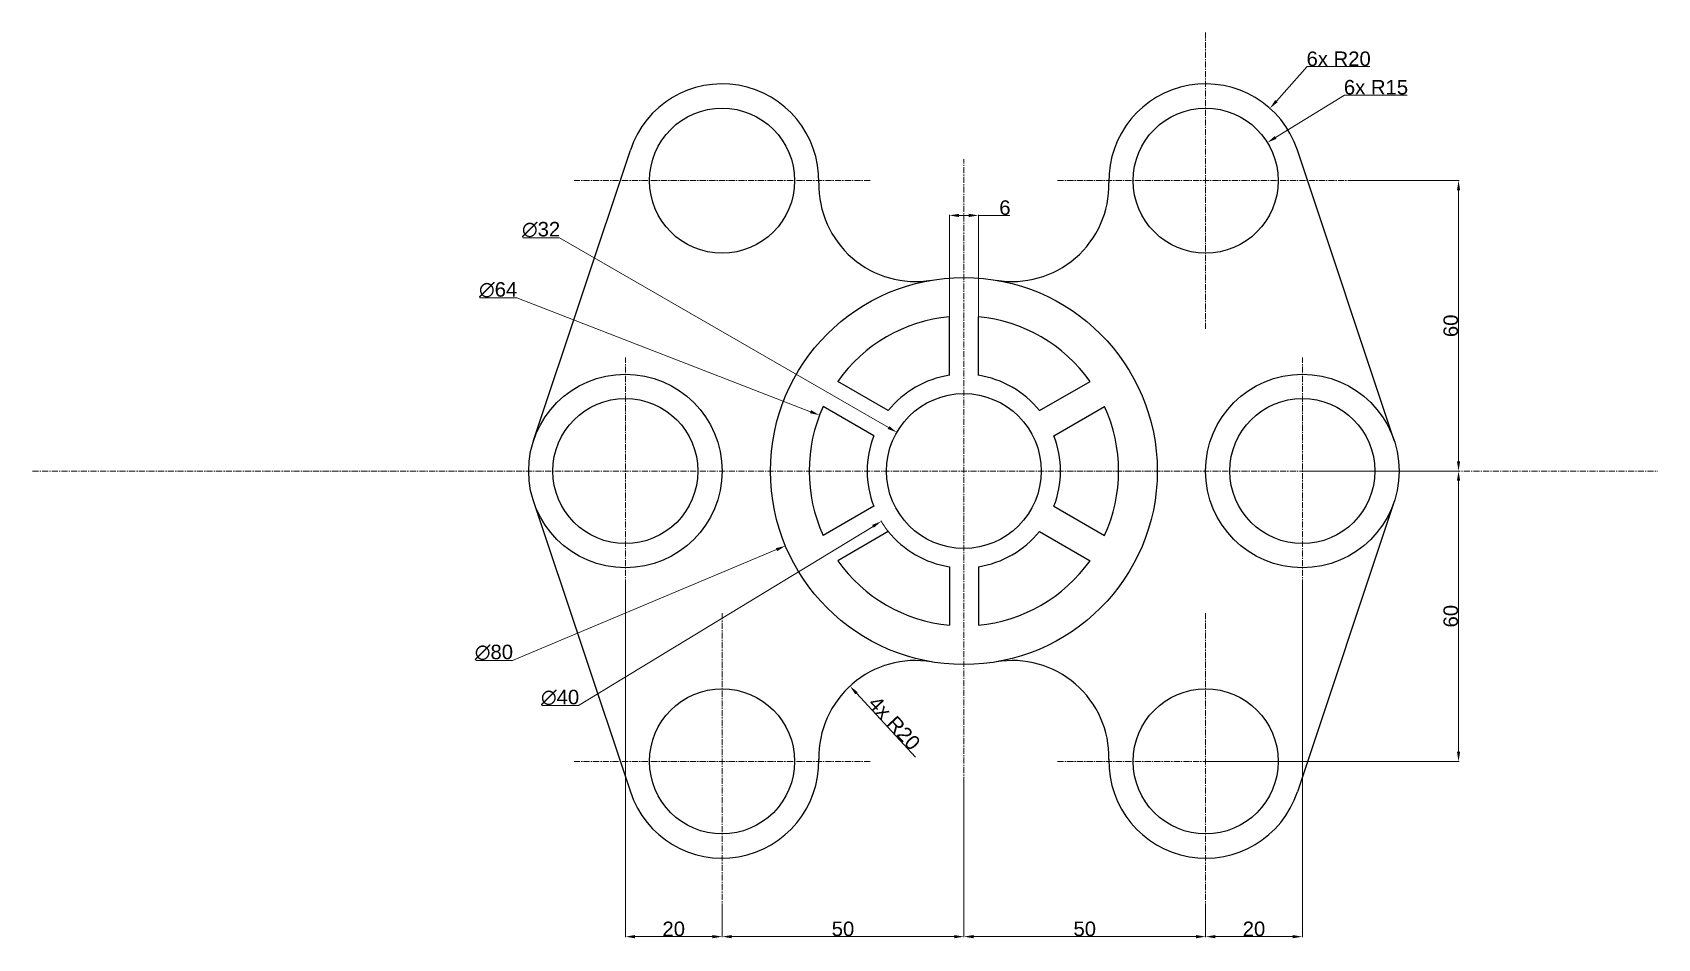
# Model space of a CAD drawing. Header units: millimetres. Extents: x -193 to 143, y -97 to 91.
import ezdxf

# ---------------------------------------------------------------- set-up
doc = ezdxf.new("R2010")
doc.units = ezdxf.units.MM
doc.header["$MEASUREMENT"] = 0
doc.linetypes.add('CENTER', pattern=[2, 1.25, -0.25, 0.25, -0.25])
doc.layers.add('AM_5', color=3, linetype='Continuous', lineweight=15)
doc.layers.add('AM_7', color=4, linetype='CENTER', lineweight=15)
doc.styles.get("Standard").update_dxf_attribs({"font": 'arial.ttf'})
doc.dimstyles.new('AM_ANSI$0', dxfattribs={"dimtxt": 3, "dimasz": 2, "dimexe": 0.1, "dimexo": 0.05, "dimgap": 0.06, "dimtad": 1, "dimtoh": 1, "dimdec": 1, "dimzin": 9, "dimdsep": 46, "dimtxsty": 'Standard', "dimcen": 0, "dimclrd": 256, "dimclre": 256, "dimclrt": 2, "dimadec": 0, "dimazin": 2, "dimtp": 0.1, "dimtm": 0.1, "dimtfac": 0.71, "dimtdec": 1, "dimtofl": 0, "dimtmove": 0, "dimatfit": 3, "dimfxl": 1, "dimtolj": 1, "dimtzin": 7, "dimlwd": -1, "dimlwe": -1, "dimarcsym": 1})
doc.dimstyles.new('AM_ANSI$3', dxfattribs={"dimtxt": 3, "dimasz": 2, "dimexe": 0.1, "dimexo": 0.05, "dimgap": 0.06, "dimtad": 1, "dimtoh": 1, "dimdec": 1, "dimzin": 9, "dimdsep": 46, "dimtxsty": 'Standard', "dimcen": 0, "dimclrd": 256, "dimclre": 256, "dimclrt": 2, "dimadec": 0, "dimazin": 2, "dimtp": 0.1, "dimtm": 0.1, "dimtfac": 0.71, "dimtdec": 1, "dimtofl": 0, "dimtmove": 0, "dimatfit": 0, "dimfxl": 1, "dimtolj": 1, "dimtzin": 7, "dimlwd": -1, "dimlwe": -1, "dimarcsym": 1})
doc.dimstyles.new('AM_ANSI$4', dxfattribs={"dimtxt": 3, "dimasz": 2, "dimexe": 0.1, "dimexo": 0.05, "dimgap": 0.06, "dimtad": 1, "dimtoh": 1, "dimdec": 1, "dimzin": 9, "dimdsep": 46, "dimtxsty": 'Standard', "dimcen": 0, "dimclrd": 256, "dimclre": 256, "dimclrt": 2, "dimadec": 0, "dimazin": 2, "dimtp": 0.1, "dimtm": 0.1, "dimtfac": 0.71, "dimtdec": 1, "dimtofl": 0, "dimtmove": 0, "dimatfit": 0, "dimfxl": 1, "dimtolj": 1, "dimtzin": 7, "dimlwd": -1, "dimlwe": -1, "dimarcsym": 1})

# ---------------------------------------------------------------- blocks, each defined once
blk = doc.blocks.new('*D11')
at = {"layer": 'AM_5', "transparency": 16777216}
for p, q in [((80.66, 60), (102.4, 60)), ((102.3, 58), (102.3, 2)), ((70.05, 0), (102.4, 0))]:
    blk.add_line(p, q, dxfattribs=at)
for points in [[(101.97, 58), (102.64, 58), (102.3, 60)], [(101.97, 2), (102.64, 2), (102.3, 0)]]:
    blk.add_solid(points, dxfattribs=at)
at = {"layer": 'Defpoints', "color": 0, "transparency": 16777216}
for p in [(80.61, 60), (70, 0), (102.3, 0)]:
    blk.add_point(p, dxfattribs=at)
at = {"layer": 'AM_5', "color": 2, "transparency": 16777216, "insert": (100.71, 30), "char_height": 3, "attachment_point": 5, "rotation": 90}
blk.add_mtext('\\A1;60', dxfattribs=at)
blk = doc.blocks.new('*D12')
at = {"layer": 'AM_5', "transparency": 16777216}
for p, q in [((70.05, 0), (102.4, 0)), ((102.3, -58), (102.3, -2)), ((50.05, -60), (102.4, -60))]:
    blk.add_line(p, q, dxfattribs=at)
for points in [[(101.97, -2), (102.64, -2), (102.3, 0)], [(101.97, -58), (102.64, -58), (102.3, -60)]]:
    blk.add_solid(points, dxfattribs=at)
at = {"layer": 'Defpoints', "color": 0, "transparency": 16777216}
for p in [(70, 0), (102.3, 0), (50, -60)]:
    blk.add_point(p, dxfattribs=at)
at = {"layer": 'AM_5', "color": 2, "transparency": 16777216, "insert": (100.71, -30), "char_height": 3, "attachment_point": 5, "rotation": 90}
blk.add_mtext('\\A1;60', dxfattribs=at)
blk = doc.blocks.new('*D15')
at = {"layer": 'AM_5', "transparency": 16777216}
for p, q in [((-70, -23.72), (-70, -96.32)), ((-50, -90.66), (-50, -96.32)), ((-68, -96.22), (-52, -96.22))]:
    blk.add_line(p, q, dxfattribs=at)
for points in [[(-68, -95.89), (-68, -96.56), (-70, -96.22)], [(-52, -95.89), (-52, -96.56), (-50, -96.22)]]:
    blk.add_solid(points, dxfattribs=at)
at = {"layer": 'Defpoints', "color": 0, "transparency": 16777216}
for p in [(-70, -23.67), (-50, -90.61), (-50, -96.22)]:
    blk.add_point(p, dxfattribs=at)
at = {"layer": 'AM_5', "color": 2, "transparency": 16777216, "insert": (-60, -94.63), "char_height": 3, "attachment_point": 5}
blk.add_mtext('\\A1;20', dxfattribs=at)
blk = doc.blocks.new('*D16')
at = {"layer": 'AM_5', "transparency": 16777216}
for p, q in [((0, -64.52), (0, -96.32)), ((-50, -90.66), (-50, -96.32)), ((-48, -96.22), (-2, -96.22))]:
    blk.add_line(p, q, dxfattribs=at)
for points in [[(-48, -95.89), (-48, -96.56), (-50, -96.22)], [(-2, -95.89), (-2, -96.56), (0, -96.22)]]:
    blk.add_solid(points, dxfattribs=at)
at = {"layer": 'Defpoints', "color": 0, "transparency": 16777216}
for p in [(0, -64.47), (-50, -90.61), (0, -96.22)]:
    blk.add_point(p, dxfattribs=at)
at = {"layer": 'AM_5', "color": 2, "transparency": 16777216, "insert": (-25, -94.63), "char_height": 3, "attachment_point": 5}
blk.add_mtext('\\A1;50', dxfattribs=at)
blk = doc.blocks.new('*D17')
at = {"layer": 'AM_5', "transparency": 16777216}
for p, q in [((0, -64.52), (0, -96.32)), ((50, -90.66), (50, -96.32)), ((2, -96.22), (48, -96.22))]:
    blk.add_line(p, q, dxfattribs=at)
for points in [[(2, -95.89), (2, -96.56), (0, -96.22)], [(48, -95.89), (48, -96.56), (50, -96.22)]]:
    blk.add_solid(points, dxfattribs=at)
at = {"layer": 'Defpoints', "color": 0, "transparency": 16777216}
for p in [(0, -64.47), (50, -90.61), (50, -96.22)]:
    blk.add_point(p, dxfattribs=at)
at = {"layer": 'AM_5', "color": 2, "transparency": 16777216, "insert": (25, -94.63), "char_height": 3, "attachment_point": 5}
blk.add_mtext('\\A1;50', dxfattribs=at)
blk = doc.blocks.new('*D18')
at = {"layer": 'AM_5', "transparency": 16777216}
for p, q in [((70, -23.72), (70, -96.32)), ((50, -90.66), (50, -96.32)), ((52, -96.22), (68, -96.22))]:
    blk.add_line(p, q, dxfattribs=at)
for points in [[(52, -95.89), (52, -96.56), (50, -96.22)], [(68, -95.89), (68, -96.56), (70, -96.22)]]:
    blk.add_solid(points, dxfattribs=at)
at = {"layer": 'Defpoints', "color": 0, "transparency": 16777216}
for p in [(70, -23.67), (50, -90.61), (70, -96.22)]:
    blk.add_point(p, dxfattribs=at)
at = {"layer": 'AM_5', "color": 2, "transparency": 16777216, "insert": (60, -94.63), "char_height": 3, "attachment_point": 5}
blk.add_mtext('\\A1;20', dxfattribs=at)
blk = doc.blocks.new('*D19')
at = {"layer": 'AM_5', "transparency": 16777216}
for p, q in [((-38.73, -16.25), (-93.35, -39.16)), ((-93.35, -39.16), (-100.96, -39.16))]:
    blk.add_line(p, q, dxfattribs=at)
blk.add_solid([(-38.86, -15.94), (-38.6, -16.56), (-36.89, -15.47)], dxfattribs=at)
at = {"layer": 'Defpoints', "color": 0, "transparency": 16777216}
for p in [(36.89, 15.47), (-36.89, -15.47)]:
    blk.add_point(p, dxfattribs=at)
at = {"layer": 'AM_5', "color": 2, "transparency": 16777216, "insert": (-97.19, -37.49), "char_height": 3, "attachment_point": 5}
blk.add_mtext('\\A1;∅80', dxfattribs=at)
blk = doc.blocks.new('*D20')
at = {"layer": 'AM_5', "transparency": 16777216}
for p, q in [((-92.48, 35.76), (-100.09, 35.76)), ((-31.71, 12.26), (-92.48, 35.76))]:
    blk.add_line(p, q, dxfattribs=at)
blk.add_solid([(-31.59, 12.57), (-31.83, 11.95), (-29.85, 11.54)], dxfattribs=at)
at = {"layer": 'Defpoints', "color": 0, "transparency": 16777216}
for p in [(-29.85, 11.54), (29.85, -11.54)]:
    blk.add_point(p, dxfattribs=at)
at = {"layer": 'AM_5', "color": 2, "transparency": 16777216, "insert": (-96.32, 37.43), "char_height": 3, "attachment_point": 5}
blk.add_mtext('\\A1;∅64', dxfattribs=at)
blk = doc.blocks.new('*D21')
at = {"layer": 'AM_5', "transparency": 16777216}
for p, q in [((-83.61, 48.21), (-91.2, 48.21)), ((-15.59, 8.99), (-83.61, 48.21))]:
    blk.add_line(p, q, dxfattribs=at)
blk.add_solid([(-15.43, 9.28), (-15.76, 8.7), (-13.86, 7.99)], dxfattribs=at)
at = {"layer": 'Defpoints', "color": 0, "transparency": 16777216}
for p in [(-13.86, 7.99), (13.86, -7.99)]:
    blk.add_point(p, dxfattribs=at)
at = {"layer": 'AM_5', "color": 2, "transparency": 16777216, "insert": (-87.44, 49.88), "char_height": 3, "attachment_point": 5}
blk.add_mtext('\\A1;∅32', dxfattribs=at)
blk = doc.blocks.new('*D22')
at = {"layer": 'AM_5', "transparency": 16777216}
for p, q in [((-18.79, -11.44), (-79.67, -48.48)), ((-79.67, -48.48), (-87.29, -48.48))]:
    blk.add_line(p, q, dxfattribs=at)
blk.add_arc((0, 0), 20, 211.0356, 218.4837, dxfattribs=at)
blk.add_solid([(-18.97, -11.15), (-18.62, -11.72), (-17.09, -10.4)], dxfattribs=at)
at = {"layer": 'Defpoints', "color": 0, "transparency": 16777216}
for p in [(17.09, 10.4), (-17.09, -10.4)]:
    blk.add_point(p, dxfattribs=at)
at = {"layer": 'AM_5', "color": 2, "transparency": 16777216, "insert": (-83.51, -46.81), "char_height": 3, "attachment_point": 5}
blk.add_mtext('\\A1;∅40', dxfattribs=at)
blk = doc.blocks.new('*D23')
at = {"layer": 'AM_5', "transparency": 16777216}
for p, q in [((64.63, 76.43), (70.99, 83.58)), ((70.99, 83.58), (83.97, 83.58))]:
    blk.add_line(p, q, dxfattribs=at)
blk.add_solid([(64.38, 76.65), (64.88, 76.21), (63.3, 74.94)], dxfattribs=at)
at = {"layer": 'Defpoints', "color": 0, "transparency": 16777216}
for p in [(63.3, 74.94), (50, 60)]:
    blk.add_point(p, dxfattribs=at)
at = {"layer": 'AM_5', "color": 2, "transparency": 16777216, "insert": (77.51, 85.17), "char_height": 3, "attachment_point": 5}
blk.add_mtext('\\A1;6x R20', dxfattribs=at)
blk = doc.blocks.new('*D24')
at = {"layer": 'AM_5', "transparency": 16777216}
for p, q in [((64.47, 68.92), (78.69, 77.69)), ((78.69, 77.69), (91.71, 77.69))]:
    blk.add_line(p, q, dxfattribs=at)
blk.add_solid([(64.29, 69.21), (64.64, 68.64), (62.77, 67.87)], dxfattribs=at)
at = {"layer": 'Defpoints', "color": 0, "transparency": 16777216}
for p in [(62.77, 67.87), (50, 60)]:
    blk.add_point(p, dxfattribs=at)
at = {"layer": 'AM_5', "color": 2, "transparency": 16777216, "insert": (85.23, 79.29), "char_height": 3, "attachment_point": 5}
blk.add_mtext('\\A1;6x R15', dxfattribs=at)
blk = doc.blocks.new('*D25')
at = {"layer": 'AM_5', "transparency": 16777216}
for p, q in [((-3, 31.91), (-3, 52.92)), ((-1, 52.82), (1, 52.82)), ((3, 31.91), (3, 52.92)), ((3, 52.82), (9.54, 52.82))]:
    blk.add_line(p, q, dxfattribs=at)
for points in [[(-1, 53.15), (-1, 52.48), (-3, 52.82)], [(1, 53.15), (1, 52.48), (3, 52.82)]]:
    blk.add_solid(points, dxfattribs=at)
at = {"layer": 'Defpoints', "color": 0, "transparency": 16777216}
for p in [(3, 52.82), (-3, 31.86), (3, 31.86)]:
    blk.add_point(p, dxfattribs=at)
at = {"layer": 'AM_5', "color": 2, "transparency": 16777216, "insert": (8.49, 54.41), "char_height": 3, "attachment_point": 5}
blk.add_mtext('\\A1;6', dxfattribs=at)
blk = doc.blocks.new('*D26')
at = {"layer": 'AM_5', "transparency": 16777216}
blk.add_line((-10.01, -59.16), (-22.21, -45.92), dxfattribs=at)
blk.add_solid([(-21.96, -45.7), (-22.45, -46.15), (-23.56, -44.45)], dxfattribs=at)
at = {"layer": 'Defpoints', "color": 0, "transparency": 16777216}
for p in [(-23.56, -44.45), (-10.01, -59.16)]:
    blk.add_point(p, dxfattribs=at)
at = {"layer": 'AM_5', "color": 2, "transparency": 16777216, "insert": (-14.36, -52.09), "char_height": 3, "attachment_point": 5, "rotation": 312.6696}
blk.add_mtext('\\A1;4x R20', dxfattribs=at)

msp = doc.modelspace()

# ---------------------------------------------------------------- linework, layer by layer
for p, q in [((-88.97, 6.32), (-68.97, 66.32)), ((88.97, 6.32), (68.97, 66.32)), ((-3, 19.77), (-3, 31.86)), ((3, 19.77), (3, 31.86)), ((-15.62, 12.48), (-26.09, 18.53)), ((15.62, 12.48), (26.09, 18.53)), ((-18.62, 7.29), (-29.09, 13.33)), ((18.62, 7.29), (29.09, 13.33)), ((-88.97, -6.32), (-68.97, -66.32)), ((88.97, -6.32), (68.97, -66.32)), ((-18.62, -7.29), (-29.09, -13.33)), ((18.62, -7.29), (29.09, -13.33)), ((-15.62, -12.48), (-26.09, -18.53)), ((15.62, -12.48), (26.09, -18.53)), ((-3, -19.77), (-3, -31.86)), ((3, -19.77), (3, -31.86))]:
    msp.add_line(p, q)
for centre, radius in [((-50, 60), 15), ((50, 60), 15), ((0, 0), 40), ((-70, 0), 20), ((70, 0), 20), ((-70, 0), 15), ((0, 0), 16), ((70, 0), 15), ((-50, -60), 15), ((50, -60), 15)]:
    msp.add_circle(centre, radius)
for centre, radius, start, end in [((-50, 60), 20, 358.7957, 161.5651), ((50, 60), 20, 18.4349, 181.2043), ((-10.01, 59.16), 20, 178.7957, 279.6026), ((10.01, 59.16), 20, 260.3974, 1.2043), ((0, 0), 32, 95.3794, 144.6206), ((0, 0), 32, 35.3794, 84.6206), ((0, 0), 20, 98.6269, 141.3731), ((0, 0), 20, 38.6269, 81.3731), ((0, 0), 32, 155.3794, 204.6206), ((0, 0), 32, 335.3794, 24.6206), ((0, 0), 20, 158.6269, 201.3731), ((0, 0), 20, 338.6269, 21.3731), ((0, 0), 20, 218.6269, 261.3731), ((0, 0), 20, 278.6269, 321.3731), ((0, 0), 32, 215.3794, 264.6206), ((0, 0), 32, 275.3794, 324.6206), ((-10.01, -59.16), 20, 80.3974, 181.2043), ((10.01, -59.16), 20, 358.7957, 99.6026), ((-50, -60), 20, 198.4349, 1.2043), ((50, -60), 20, 178.7957, 341.5651)]:
    msp.add_arc(centre, radius, start, end)
at = {"layer": 'AM_7'}
for p, q in [((50, 29.39), (50, 90.61)), ((0, -64.47), (0, 64.47)), ((-19.39, 60), (-80.61, 60)), ((19.39, 60), (80.61, 60)), ((-70, -23.67), (-70, 23.45)), ((70, -23.67), (70, 23.45)), ((-192.61, 0), (143.45, 0)), ((-50, -29.39), (-50, -90.61)), ((50, -29.39), (50, -90.61)), ((-19.39, -60), (-80.61, -60)), ((19.39, -60), (80.61, -60))]:
    msp.add_line(p, q, dxfattribs=at)

# ---------------------------------------------------------------- dimensions: what is measured, and where the dimension line sits
at = {"layer": 'AM_5'}
for center, mpoint, text, picture, middle in [((50, 60), (63.3, 74.94), '6x <>', '*D23', (77.51, 83.58)), ((-10.01, -59.16), (-23.56, -44.45), '4x <>', '*D26', (-15.53, -53.17))]:
    dim = msp.add_radius_dim(center=center, mpoint=mpoint, text=text, dimstyle='AM_ANSI$4', override={"dimpost": ''}, dxfattribs=at)
    dim.commit()
    dim.dimension.update_dxf_attribs({"geometry": picture, "text_midpoint": middle, "dimtype": 164})
dim = msp.add_radius_dim(center=(50, 60), mpoint=(62.77, 67.87), text='6x <>', dimstyle='AM_ANSI$4', dxfattribs=at)
dim.commit()
dim.dimension.update_dxf_attribs({"geometry": '*D24', "text_midpoint": (85.23, 77.69), "dimtype": 164})
for base, p1, p2, angle, override, picture, middle in [((102.3, 0), (80.61, 60), (70, 0), 90, {"dimpost": ''}, '*D11', (100.71, 30)), ((-50, -96.22), (-70, -23.67), (-50, -90.61), 0, {"dimtix": 1}, '*D15', (-60, -94.63))]:
    dim = msp.add_linear_dim(base=base, p1=p1, p2=p2, angle=angle, dimstyle='AM_ANSI$0', override=override, dxfattribs=at)
    dim.commit()
    dim.dimension.update_dxf_attribs({"geometry": picture, "text_midpoint": middle})
dim = msp.add_linear_dim(base=(3, 52.82), p1=(-3, 31.86), p2=(3, 31.86), dimstyle='AM_ANSI$0', dxfattribs=at)
dim.commit()
dim.dimension.update_dxf_attribs({"geometry": '*D25', "text_midpoint": (8.49, 52.82), "dimtype": 160})
for p1, p2, picture, middle in [((13.86, -7.99), (-13.86, 7.99), '*D21', (-87.44, 48.21)), ((29.85, -11.54), (-29.85, 11.54), '*D20', (-96.32, 35.76)), ((17.09, 10.4), (-17.09, -10.4), '*D22', (-83.51, -48.48))]:
    dim = msp.add_diameter_dim_2p(p1=p1, p2=p2, dimstyle='AM_ANSI$3', dxfattribs=at)
    dim.commit()
    dim.dimension.update_dxf_attribs({"geometry": picture, "text_midpoint": middle, "dimtype": 163})
dim = msp.add_diameter_dim_2p(p1=(36.89, 15.47), p2=(-36.89, -15.47), dimstyle='AM_ANSI$3', override={"dimpost": ''}, dxfattribs=at)
dim.commit()
dim.dimension.update_dxf_attribs({"geometry": '*D19', "text_midpoint": (-97.19, -39.16), "dimtype": 163})
dim = msp.add_linear_dim(base=(102.3, 0), p1=(50, -60), p2=(70, 0), angle=90, dimstyle='AM_ANSI$0', dxfattribs=at)
dim.commit()
dim.dimension.update_dxf_attribs({"geometry": '*D12', "text_midpoint": (100.71, -30)})
for base, p1, p2, override, picture, middle in [((70, -96.22), (50, -90.61), (70, -23.67), {"dimtix": 1}, '*D18', (60, -94.63)), ((0, -96.22), (-50, -90.61), (0, -64.47), {"dimpost": '', "dimtix": 1}, '*D16', (-25, -94.63)), ((50, -96.22), (0, -64.47), (50, -90.61), {"dimtix": 1}, '*D17', (25, -94.63))]:
    dim = msp.add_linear_dim(base=base, p1=p1, p2=p2, dimstyle='AM_ANSI$0', override=override, dxfattribs=at)
    dim.commit()
    dim.dimension.update_dxf_attribs({"geometry": picture, "text_midpoint": middle})

doc.saveas('drawing.dxf')
